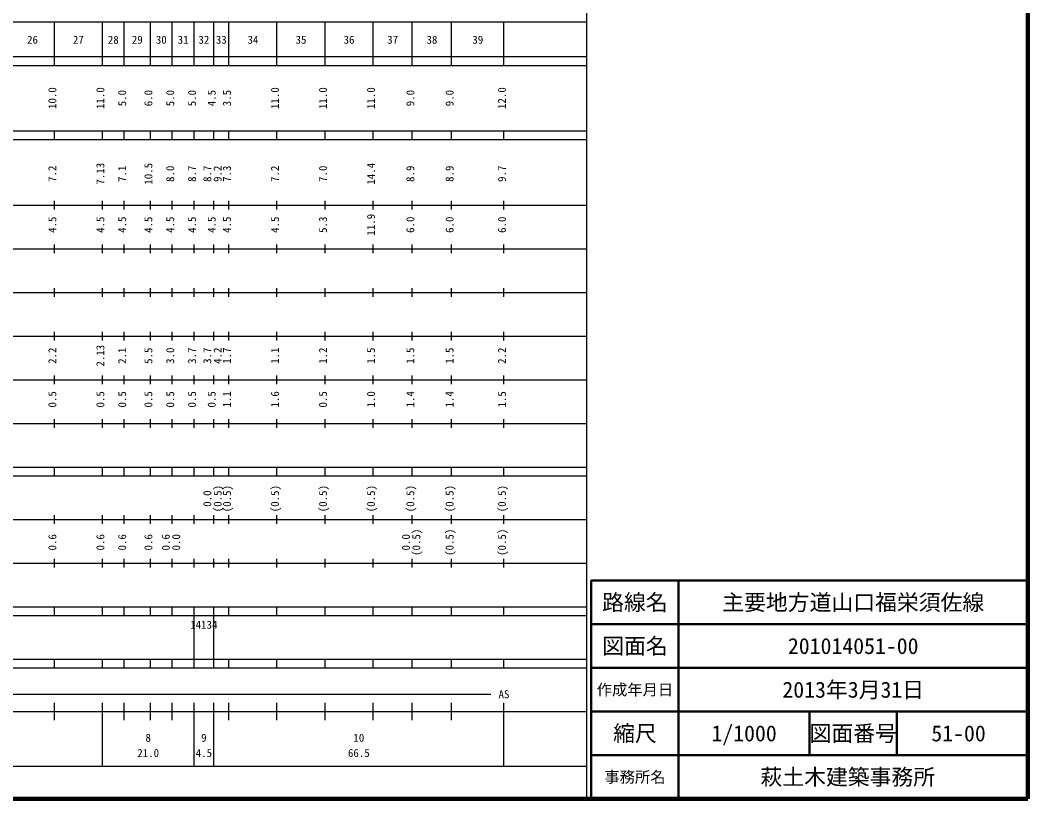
# Model space of a CAD drawing. Units: millimetres on the paper, enlarged 1000 times. Extents: x 40000 to 680000, y 20000 to 380000.
# Drawn here: x 449169 to 680000, y 20000 to 198357 of the extents above; entities that cross this region are included whole.
import ezdxf
from ezdxf.enums import TextEntityAlignment as Align

# ---------------------------------------------------------------- set-up
doc = ezdxf.new("R2010")
doc.units = ezdxf.units.MM
doc.header["$LTSCALE"] = 1000
for name, color, linetype, lineweight in [('M-TTL', 2, 'Continuous', 140), ('M-TTL-BAND', 7, 'Continuous', 25), ('M-TTL-FRAM', 2, 'Continuous', 50), ('M-TTL-LINE', 7, 'Continuous', 50)]:
    doc.layers.add(name, color=color, linetype=linetype, lineweight=lineweight)
doc.layers.add('M-TTL-TXT', color=7, linetype='Continuous')
doc.styles.add('ＭＳ ゴシック', font='')
doc.styles.get('ＭＳ ゴシック').set_extended_font_data('MS Gothic')

msp = doc.modelspace()

# ---------------------------------------------------------------- linework, layer by layer
at = {"layer": 'M-TTL'}
for p, q in [((680000, 20000), (680000, 380000)), ((40000, 20000), (680000, 20000))]:
    msp.add_line(p, q, dxfattribs=at)
at = {"layer": 'M-TTL-BAND'}
for p, q in [((579000, 20000), (579000, 370000)), ((68000, 198000), (579000, 198000)), ((457000, 188000), (457000, 198000)), ((468000, 188000), (468000, 198000)), ((473000, 188000), (473000, 198000)), ((479000, 188000), (479000, 198000)), ((484000, 188000), (484000, 198000)), ((489000, 188000), (489000, 198000)), ((493500, 188000), (493500, 198000)), ((497000, 188000), (497000, 198000)), ((508000, 188000), (508000, 198000)), ((519000, 188000), (519000, 198000)), ((530000, 188000), (530000, 198000)), ((539000, 188000), (539000, 198000)), ((548000, 188000), (548000, 198000)), ((560000, 188000), (560000, 198000)), ((40000, 190000), (579000, 190000)), ((40000, 188000), (579000, 188000)), ((40000, 173000), (579000, 173000)), ((40000, 171000), (579000, 171000)), ((457000, 171000), (457000, 173000)), ((468000, 171000), (468000, 173000)), ((473000, 171000), (473000, 173000)), ((479000, 171000), (479000, 173000)), ((484000, 171000), (484000, 173000)), ((489000, 171000), (489000, 173000)), ((493500, 171000), (493500, 173000)), ((497000, 171000), (497000, 173000)), ((508000, 171000), (508000, 173000)), ((519000, 171000), (519000, 173000)), ((530000, 171000), (530000, 173000)), ((539000, 171000), (539000, 173000)), ((548000, 171000), (548000, 173000)), ((560000, 171000), (560000, 173000)), ((457000, 155000), (457000, 157000)), ((468000, 155000), (468000, 157000)), ((473000, 155000), (473000, 157000)), ((479000, 155000), (479000, 157000)), ((484000, 155000), (484000, 157000)), ((489000, 155000), (489000, 157000)), ((493500, 155000), (493500, 157000)), ((497000, 155000), (497000, 157000)), ((508000, 155000), (508000, 157000)), ((519000, 155000), (519000, 157000)), ((530000, 155000), (530000, 157000)), ((539000, 155000), (539000, 157000)), ((548000, 155000), (548000, 157000)), ((560000, 155000), (560000, 157000)), ((40000, 156000), (579000, 156000)), ((46000, 146000), (579000, 146000)), ((457000, 145000), (457000, 147000)), ((468000, 145000), (468000, 147000)), ((473000, 145000), (473000, 147000)), ((479000, 145000), (479000, 147000)), ((484000, 145000), (484000, 147000)), ((489000, 145000), (489000, 147000)), ((493500, 145000), (493500, 147000)), ((497000, 145000), (497000, 147000)), ((508000, 145000), (508000, 147000)), ((519000, 145000), (519000, 147000)), ((530000, 145000), (530000, 147000)), ((539000, 145000), (539000, 147000)), ((548000, 145000), (548000, 147000)), ((560000, 145000), (560000, 147000)), ((457000, 135000), (457000, 137000)), ((468000, 135000), (468000, 137000)), ((473000, 135000), (473000, 137000)), ((479000, 135000), (479000, 137000)), ((484000, 135000), (484000, 137000)), ((489000, 135000), (489000, 137000)), ((493500, 135000), (493500, 137000)), ((497000, 135000), (497000, 137000)), ((508000, 135000), (508000, 137000)), ((519000, 135000), (519000, 137000)), ((530000, 135000), (530000, 137000)), ((539000, 135000), (539000, 137000)), ((548000, 135000), (548000, 137000)), ((560000, 135000), (560000, 137000)), ((52000, 136000), (579000, 136000)), ((457000, 125000), (457000, 127000)), ((468000, 125000), (468000, 127000)), ((473000, 125000), (473000, 127000)), ((479000, 125000), (479000, 127000)), ((484000, 125000), (484000, 127000)), ((489000, 125000), (489000, 127000)), ((493500, 125000), (493500, 127000)), ((497000, 125000), (497000, 127000)), ((508000, 125000), (508000, 127000)), ((519000, 125000), (519000, 127000)), ((530000, 125000), (530000, 127000)), ((539000, 125000), (539000, 127000)), ((548000, 125000), (548000, 127000)), ((560000, 125000), (560000, 127000)), ((46000, 126000), (579000, 126000)), ((52000, 116000), (579000, 116000)), ((457000, 115000), (457000, 117000)), ((468000, 115000), (468000, 117000)), ((473000, 115000), (473000, 117000)), ((479000, 115000), (479000, 117000)), ((484000, 115000), (484000, 117000)), ((489000, 115000), (489000, 117000)), ((493500, 115000), (493500, 117000)), ((497000, 115000), (497000, 117000)), ((508000, 115000), (508000, 117000)), ((519000, 115000), (519000, 117000)), ((530000, 115000), (530000, 117000)), ((539000, 115000), (539000, 117000)), ((548000, 115000), (548000, 117000)), ((560000, 115000), (560000, 117000)), ((457000, 105000), (457000, 107000)), ((468000, 105000), (468000, 107000)), ((473000, 105000), (473000, 107000)), ((479000, 105000), (479000, 107000)), ((484000, 105000), (484000, 107000)), ((489000, 105000), (489000, 107000)), ((493500, 105000), (493500, 107000)), ((497000, 105000), (497000, 107000)), ((508000, 105000), (508000, 107000)), ((519000, 105000), (519000, 107000)), ((530000, 105000), (530000, 107000)), ((539000, 105000), (539000, 107000)), ((548000, 105000), (548000, 107000)), ((560000, 105000), (560000, 107000)), ((46000, 106000), (579000, 106000)), ((40000, 96000), (579000, 96000)), ((457000, 94000), (457000, 96000)), ((468000, 94000), (468000, 96000)), ((473000, 94000), (473000, 96000)), ((479000, 94000), (479000, 96000)), ((484000, 94000), (484000, 96000)), ((489000, 94000), (489000, 96000)), ((493500, 94000), (493500, 96000)), ((497000, 94000), (497000, 96000)), ((508000, 94000), (508000, 96000)), ((519000, 94000), (519000, 96000)), ((530000, 94000), (530000, 96000)), ((539000, 94000), (539000, 96000)), ((548000, 94000), (548000, 96000)), ((560000, 94000), (560000, 96000)), ((40000, 94000), (579000, 94000)), ((49000, 84000), (579000, 84000)), ((457000, 83000), (457000, 85000)), ((468000, 83000), (468000, 85000)), ((473000, 83000), (473000, 85000)), ((479000, 83000), (479000, 85000)), ((484000, 83000), (484000, 85000)), ((489000, 83000), (489000, 85000)), ((493500, 83000), (493500, 85000)), ((497000, 83000), (497000, 85000)), ((508000, 83000), (508000, 85000)), ((519000, 83000), (519000, 85000)), ((530000, 83000), (530000, 85000)), ((539000, 83000), (539000, 85000)), ((548000, 83000), (548000, 85000)), ((560000, 83000), (560000, 85000)), ((40000, 74000), (579000, 74000)), ((457000, 73000), (457000, 75000)), ((468000, 73000), (468000, 75000)), ((473000, 73000), (473000, 75000)), ((479000, 73000), (479000, 75000)), ((484000, 73000), (484000, 75000)), ((489000, 73000), (489000, 75000)), ((493500, 73000), (493500, 75000)), ((497000, 73000), (497000, 75000)), ((508000, 73000), (508000, 75000)), ((519000, 73000), (519000, 75000)), ((530000, 73000), (530000, 75000)), ((539000, 73000), (539000, 75000)), ((548000, 73000), (548000, 75000)), ((560000, 73000), (560000, 75000)), ((40000, 64000), (579000, 64000)), ((457000, 62000), (457000, 64000)), ((468000, 62000), (468000, 64000)), ((473000, 62000), (473000, 64000)), ((479000, 62000), (479000, 64000)), ((484000, 62000), (484000, 64000)), ((489000, 62000), (489000, 64000)), ((493500, 62000), (493500, 64000)), ((497000, 62000), (497000, 64000)), ((508000, 62000), (508000, 64000)), ((519000, 62000), (519000, 64000)), ((530000, 62000), (530000, 64000)), ((539000, 62000), (539000, 64000)), ((548000, 62000), (548000, 64000)), ((560000, 62000), (560000, 64000)), ((40000, 62000), (579000, 62000)), ((489000, 52000), (489000, 62000)), ((493500, 52000), (493500, 62000)), ((40000, 52000), (579000, 52000)), ((457000, 50000), (457000, 52000)), ((468000, 50000), (468000, 52000)), ((473000, 50000), (473000, 52000)), ((479000, 50000), (479000, 52000)), ((484000, 50000), (484000, 52000)), ((489000, 50000), (489000, 52000)), ((493500, 50000), (493500, 52000)), ((497000, 50000), (497000, 52000)), ((508000, 50000), (508000, 52000)), ((519000, 50000), (519000, 52000)), ((530000, 50000), (530000, 52000)), ((539000, 50000), (539000, 52000)), ((548000, 50000), (548000, 52000)), ((560000, 50000), (560000, 52000)), ((40000, 50000), (579000, 50000)), ((164500, 44000), (557000, 44000)), ((457000, 38000), (457000, 42000)), ((468000, 27500), (468000, 42000)), ((473000, 38000), (473000, 42000)), ((479000, 38000), (479000, 42000)), ((484000, 38000), (484000, 42000)), ((489000, 27500), (489000, 42000)), ((493500, 27500), (493500, 42000)), ((497000, 38000), (497000, 42000)), ((508000, 38000), (508000, 42000)), ((519000, 38000), (519000, 42000)), ((530000, 38000), (530000, 42000)), ((539000, 38000), (539000, 42000)), ((548000, 38000), (548000, 42000)), ((560000, 27500), (560000, 42000)), ((40000, 40000), (579000, 40000)), ((68000, 27500), (579000, 27500))]:
    msp.add_line(p, q, dxfattribs=at)
at = {"layer": 'M-TTL-FRAM'}
for p, q in [((680000, 70000), (580000, 70000)), ((580000, 70000), (580000, 20000))]:
    msp.add_line(p, q, dxfattribs=at)
at = {"layer": 'M-TTL-LINE'}
for p, q in [((600000, 70000), (600000, 20000)), ((680000, 60000), (580000, 60000)), ((680000, 50000), (580000, 50000)), ((680000, 40000), (580000, 40000)), ((630000, 40000), (630000, 30000)), ((650000, 40000), (650000, 30000)), ((680000, 30000), (580000, 30000))]:
    msp.add_line(p, q, dxfattribs=at)

# ---------------------------------------------------------------- texts
at = {"layer": 'M-TTL-BAND', "style": 'ＭＳ ゴシック'}
for s, p in [('26', (452000, 192405)), ('27', (462500, 192405)), ('28', (470500, 192405)), ('29', (476000, 192405)), ('30', (481500, 192405)), ('31', (486500, 192405)), ('32', (491250, 192405)), ('33', (495250, 192405)), ('34', (502500, 192405)), ('35', (513500, 192405)), ('36', (524500, 192405)), ('37', (534500, 192405)), ('38', (543500, 192405)), ('39', (554000, 192405)), ('AS', (560000, 42500)), ('8', (478500, 32523)), ('9', (491250, 32523)), ('10', (526750, 32523)), ('21.0', (478500, 29033)), ('4.5', (491250, 29033)), ('66.5', (526750, 29033))]:
    msp.add_text(s, height=1833, dxfattribs=at).set_placement(p, align=Align.BOTTOM_CENTER)
for s, p in [('10.0', (458000, 180500)), ('11.0', (469000, 180500)), ('11.0', (509000, 180500)), ('11.0', (520000, 180500)), ('11.0', (531000, 180500)), ('12.0', (561000, 180500)), ('5.0', (474000, 180500)), ('6.0', (480000, 180500)), ('5.0', (485000, 180500)), ('5.0', (490000, 180500)), ('4.5', (494500, 180500)), ('3.5', (498000, 180500)), ('9.0', (540000, 180500)), ('9.0', (549000, 180500)), ('7.2', (458000, 163174)), ('7.13', (469000, 163174)), ('7.1', (474000, 163174)), ('10.5', (480000, 163174)), ('8.0', (485000, 163174)), ('8.7', (490000, 163174)), ('8.7', (493500, 163174)), ('9.2', (495870, 163174)), ('7.3', (498000, 163174)), ('7.2', (509000, 163174)), ('7.0', (520000, 163174)), ('14.4', (531000, 163174)), ('8.9', (540000, 163174)), ('8.9', (549000, 163174)), ('9.7', (561000, 163174)), ('4.5', (458000, 151500)), ('4.5', (469000, 151500)), ('4.5', (474000, 151500)), ('4.5', (480000, 151500)), ('4.5', (485000, 151500)), ('4.5', (490000, 151500)), ('4.5', (494500, 151500)), ('4.5', (498000, 151500)), ('4.5', (509000, 151500)), ('5.3', (520000, 151500)), ('11.9', (531000, 151500)), ('6.0', (540000, 151500)), ('6.0', (549000, 151500)), ('6.0', (561000, 151500)), ('2.2', (458000, 121500)), ('2.13', (469000, 121500)), ('2.1', (474000, 121500)), ('5.5', (480000, 121500)), ('3.0', (485000, 121500)), ('3.7', (490000, 121500)), ('3.7', (493500, 121500)), ('4.2', (495870, 121500)), ('1.7', (498000, 121500)), ('1.1', (509000, 121500)), ('1.2', (520000, 121500)), ('1.5', (531000, 121500)), ('1.5', (540000, 121500)), ('1.5', (549000, 121500)), ('2.2', (561000, 121500)), ('0.5', (458000, 111500)), ('0.5', (469000, 111500)), ('0.5', (474000, 111500)), ('0.5', (480000, 111500)), ('0.5', (485000, 111500)), ('0.5', (490000, 111500)), ('0.5', (494500, 111500)), ('1.1', (498000, 111500)), ('1.6', (509000, 111500)), ('0.5', (520000, 111500)), ('1.0', (531000, 111500)), ('1.4', (540000, 111500)), ('1.4', (549000, 111500)), ('1.5', (561000, 111500)), ('0.0', (493500, 88764)), ('(0.5)', (495870, 88764)), ('(0.5)', (498000, 88764)), ('(0.5)', (509000, 88764)), ('(0.5)', (520000, 88764)), ('(0.5)', (531000, 88764)), ('(0.5)', (540000, 88764)), ('(0.5)', (549000, 88764)), ('(0.5)', (561000, 88764)), ('(0.5)', (541370, 78764)), ('(0.5)', (549000, 78764)), ('(0.5)', (561000, 78764)), ('0.6', (458000, 78764)), ('0.6', (469000, 78764)), ('0.6', (474000, 78764)), ('0.6', (480000, 78764)), ('0.6', (484000, 78764)), ('0.0', (486370, 78764)), ('0.0', (539000, 78764))]:
    msp.add_text(s, height=1833, rotation=90, dxfattribs=at).set_placement(p, align=Align.BOTTOM_CENTER)
msp.add_text('14134', height=1833, dxfattribs=at).set_placement((488125, 58405), align=Align.BOTTOM_LEFT)
at = {"layer": 'M-TTL-TXT', "style": 'ＭＳ ゴシック'}
for s, height, p in [('路線名', 3666, (590000, 65000)), ('路線名', 3666, (590000, 65000)), ('主要地方道山口福栄須佐線', 3666, (640000, 65000)), ('図面名', 3666, (590000, 55000)), ('図面名', 3666, (590000, 55000)), ('201014051-00', 3666, (640000, 55000)), ('作成年月日', 2566, (590000, 45000)), ('作成年月日', 2566, (590000, 45000)), ('2013年3月31日', 3666, (640000, 45000)), ('縮尺', 3666, (590000, 35000)), ('縮尺', 3666, (590000, 35000)), ('1/1000', 3666, (615000, 35000)), ('図面番号', 3666, (640000, 35000)), ('図面番号', 3666, (640000, 35000)), ('51-00', 3666, (664125, 35000)), ('事務所名', 2566, (590000, 25000)), ('事務所名', 2566, (590000, 25000)), ('萩土木建築事務所 ', 3666, (640000, 25000))]:
    msp.add_text(s, height=height, dxfattribs=at).set_placement(p, align=Align.MIDDLE_CENTER)

doc.saveas('drawing.dxf')
